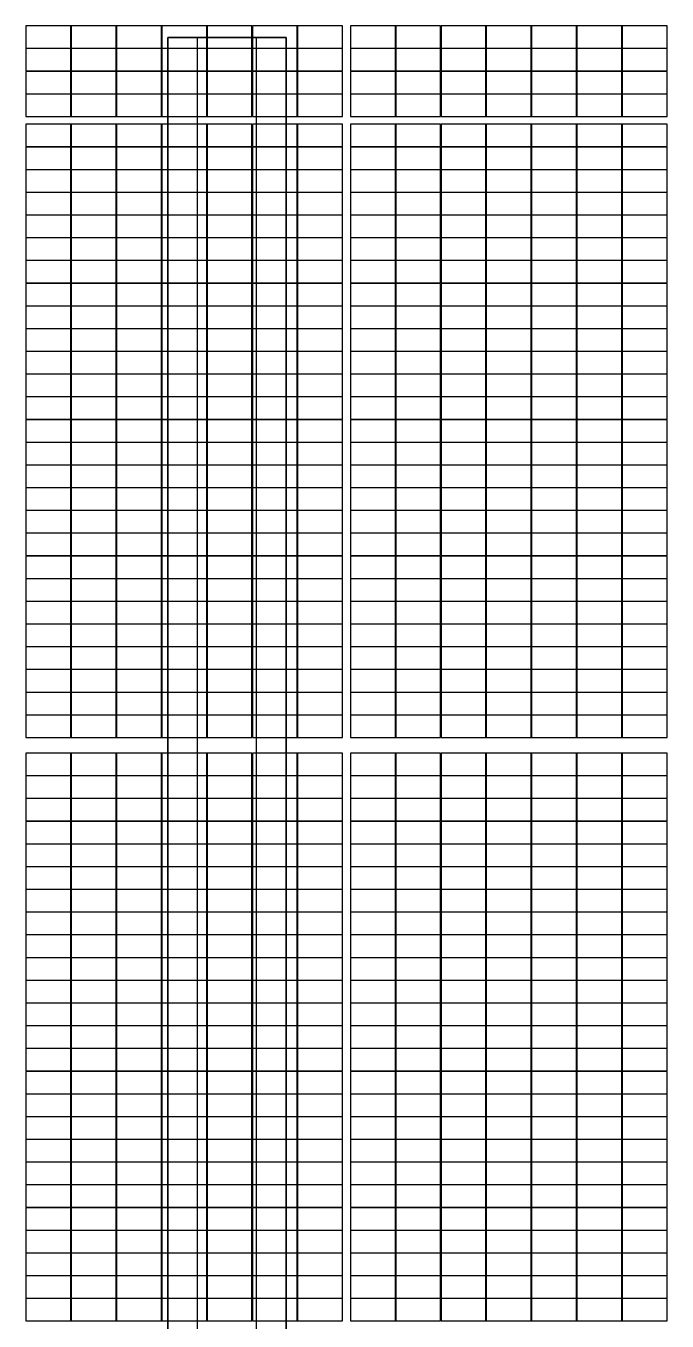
# Model space of a CAD drawing. Header units: millimetres. Extents: x 1218 to 2690, y 1163 to 1758.
# Drawn here: x 1527.1 to 1559.7, y 1419.1 to 1484.7 of the extents above; entities that cross this region are included whole.
import ezdxf

# ---------------------------------------------------------------- set-up
doc = ezdxf.new("R2010")
doc.units = ezdxf.units.MM
for name, color, linetype in [('WALL', 9, 'Continuous'), ('组件', 7, 'ByLayer'), ('障碍物', 7, 'ByLayer')]:
    doc.layers.add(name, color=color, linetype=linetype)

# ---------------------------------------------------------------- blocks, each defined once
blk = doc.blocks.new('DT1')
at = {"layer": 'WALL'}
blk.add_lwpolyline([(332859.9, 1875103.7), (332859.9, 2013103.7), (326859.9, 2013103.7), (326859.9, 1875103.7)], close=True, dxfattribs=at)
blk.add_lwpolyline([(331359.9, 1875103.7), (331359.9, 2013103.7), (328359.9, 2013103.7), (328359.9, 1875103.7), (331359.9, 1875103.7)], dxfattribs=at)
blk = doc.blocks.new('*U586')
at = {"color": 0}
blk.add_polyline3d([(0, 0, 0), (-227.8, 0, 0), (-227.8, -113.3, 5.8), (0, -113.3, 5.8)], close=True, dxfattribs=at)
at = {"flags": 1}
for tag in ['mounting-hole-spacing1', 'mounting-hole-spacing2', 'module-material', 'vmpo', 'voco', 'silicon-material', 'panel-length', 'panel-width', 'panel-height', 'userid', 'theme', 'note', 'name', 'pmax', 'company-name', 'id', 'impo', 'isco']:
    blk.add_attdef(tag, (0, 0), '', height=2.5, dxfattribs=at)
blk = doc.blocks.new('*U587')
at = {"layer": '组件', "color": 230}
for p in [(-33881.9, 6959.1, 1256.3), (-33652.1, 6959.1, 1256.3), (-33422.3, 6959.1, 1256.3), (-33192.5, 6959.1, 1256.3), (-32962.7, 6959.1, 1256.3), (-32732.9, 6959.1, 1256.3), (-32503.1, 6959.1, 1256.3), (-32235.3, 6959.1, 1256.3), (-33881.9, 6843.9, 1262.2), (-33652.1, 6843.9, 1262.2), (-33422.3, 6843.9, 1262.2), (-33192.5, 6843.9, 1262.2), (-32962.7, 6843.9, 1262.2), (-32732.9, 6843.9, 1262.2), (-32503.1, 6843.9, 1262.2), (-32235.3, 6843.9, 1262.2), (-33881.9, 6728.6, 1268), (-33652.1, 6728.6, 1268), (-33422.3, 6728.6, 1268), (-33192.5, 6728.6, 1268), (-32962.7, 6728.6, 1268), (-32732.9, 6728.6, 1268), (-32503.1, 6728.6, 1268), (-32235.3, 6728.6, 1268), (-33881.9, 6613.4, 1273.9), (-33652.1, 6613.4, 1273.9), (-33422.3, 6613.4, 1273.9), (-33192.5, 6613.4, 1273.9), (-32962.7, 6613.4, 1273.9), (-32732.9, 6613.4, 1273.9), (-32503.1, 6613.4, 1273.9), (-32235.3, 6613.4, 1273.9), (-33881.9, 6460.2, 1281.7), (-33652.1, 6460.2, 1281.7), (-33422.3, 6460.2, 1281.7), (-33192.5, 6460.2, 1281.7), (-32962.7, 6460.2, 1281.7), (-32732.9, 6460.2, 1281.7), (-32503.1, 6460.2, 1281.7), (-33881.9, 6344.9, 1287.5), (-33652.1, 6344.9, 1287.5), (-33422.3, 6344.9, 1287.5), (-33192.5, 6344.9, 1287.5), (-32962.7, 6344.9, 1287.5), (-32732.9, 6344.9, 1287.5), (-32503.1, 6344.9, 1287.5), (-33881.9, 6229.7, 1293.4), (-33652.1, 6229.7, 1293.4), (-33422.3, 6229.7, 1293.4), (-33192.5, 6229.7, 1293.4), (-32962.7, 6229.7, 1293.4), (-32732.9, 6229.7, 1293.4), (-32503.1, 6229.7, 1293.4), (-33881.9, 6114.4, 1299.2), (-33652.1, 6114.4, 1299.2), (-33422.3, 6114.4, 1299.2), (-33192.5, 6114.4, 1299.2), (-32962.7, 6114.4, 1299.2), (-32732.9, 6114.4, 1299.2), (-32503.1, 6114.4, 1299.2), (-33881.9, 5999.2, 1305.1), (-33652.1, 5999.2, 1305.1), (-33422.3, 5999.2, 1305.1), (-33192.5, 5999.2, 1305.1), (-32962.7, 5999.2, 1305.1), (-32732.9, 5999.2, 1305.1), (-32503.1, 5999.2, 1305.1), (-33881.9, 5883.9, 1310.9), (-33652.1, 5883.9, 1310.9), (-33422.3, 5883.9, 1310.9), (-33192.5, 5883.9, 1310.9), (-32962.7, 5883.9, 1310.9), (-32732.9, 5883.9, 1310.9), (-32503.1, 5883.9, 1310.9), (-33881.9, 5768.7, 1316.8), (-33652.1, 5768.7, 1316.8), (-33422.3, 5768.7, 1316.8), (-33192.5, 5768.7, 1316.8), (-32962.7, 5768.7, 1316.8), (-32732.9, 5768.7, 1316.8), (-32503.1, 5768.7, 1316.8), (-33881.9, 5653.4, 1322.7), (-33652.1, 5653.4, 1322.7), (-33422.3, 5653.4, 1322.7), (-33192.5, 5653.4, 1322.7), (-32962.7, 5653.4, 1322.7), (-32732.9, 5653.4, 1322.7), (-32503.1, 5653.4, 1322.7), (-33881.9, 5538.2, 1328.5), (-33652.1, 5538.2, 1328.5), (-33422.3, 5538.2, 1328.5), (-33192.5, 5538.2, 1328.5), (-32962.7, 5538.2, 1328.5), (-32732.9, 5538.2, 1328.5), (-32503.1, 5538.2, 1328.5), (-33881.9, 5422.9, 1334.4), (-33652.1, 5422.9, 1334.4), (-33422.3, 5422.9, 1334.4), (-33192.5, 5422.9, 1334.4), (-32962.7, 5422.9, 1334.4), (-32732.9, 5422.9, 1334.4), (-32503.1, 5422.9, 1334.4), (-33881.9, 5307.6, 1340.2), (-33652.1, 5307.6, 1340.2), (-33422.3, 5307.6, 1340.2), (-33192.5, 5307.6, 1340.2), (-32962.7, 5307.6, 1340.2), (-32732.9, 5307.6, 1340.2), (-32503.1, 5307.6, 1340.2), (-33881.9, 5192.4, 1346.1), (-33652.1, 5192.4, 1346.1), (-33422.3, 5192.4, 1346.1), (-33192.5, 5192.4, 1346.1), (-32962.7, 5192.4, 1346.1), (-32732.9, 5192.4, 1346.1), (-32503.1, 5192.4, 1346.1), (-33881.9, 5077.1, 1352), (-33652.1, 5077.1, 1352), (-33422.3, 5077.1, 1352), (-33192.5, 5077.1, 1352), (-32962.7, 5077.1, 1352), (-32732.9, 5077.1, 1352), (-32503.1, 5077.1, 1352), (-33881.9, 4961.9, 1357.8), (-33652.1, 4961.9, 1357.8), (-33422.3, 4961.9, 1357.8), (-33192.5, 4961.9, 1357.8), (-32962.7, 4961.9, 1357.8), (-32732.9, 4961.9, 1357.8), (-32503.1, 4961.9, 1357.8), (-33881.9, 4846.6, 1363.7), (-33652.1, 4846.6, 1363.7), (-33422.3, 4846.6, 1363.7), (-33192.5, 4846.6, 1363.7), (-32962.7, 4846.6, 1363.7), (-32732.9, 4846.6, 1363.7), (-32503.1, 4846.6, 1363.7), (-33881.9, 4731.4, 1369.5), (-33652.1, 4731.4, 1369.5), (-33422.3, 4731.4, 1369.5), (-33192.5, 4731.4, 1369.5), (-32962.7, 4731.4, 1369.5), (-32732.9, 4731.4, 1369.5), (-32503.1, 4731.4, 1369.5), (-33881.9, 4616.1, 1375.4), (-33652.1, 4616.1, 1375.4), (-33422.3, 4616.1, 1375.4), (-33192.5, 4616.1, 1375.4), (-32962.7, 4616.1, 1375.4), (-32732.9, 4616.1, 1375.4), (-32503.1, 4616.1, 1375.4), (-33881.9, 4500.9, 1381.3), (-33652.1, 4500.9, 1381.3), (-33422.3, 4500.9, 1381.3), (-33192.5, 4500.9, 1381.3), (-32962.7, 4500.9, 1381.3), (-32732.9, 4500.9, 1381.3), (-32503.1, 4500.9, 1381.3), (-33881.9, 4385.6, 1387.1), (-33652.1, 4385.6, 1387.1), (-33422.3, 4385.6, 1387.1), (-33192.5, 4385.6, 1387.1), (-32962.7, 4385.6, 1387.1), (-32732.9, 4385.6, 1387.1), (-32503.1, 4385.6, 1387.1), (-33881.9, 4270.4, 1393), (-33652.1, 4270.4, 1393), (-33422.3, 4270.4, 1393), (-33192.5, 4270.4, 1393), (-32962.7, 4270.4, 1393), (-32732.9, 4270.4, 1393), (-32503.1, 4270.4, 1393), (-33881.9, 4155.1, 1398.8), (-33652.1, 4155.1, 1398.8), (-33422.3, 4155.1, 1398.8), (-33192.5, 4155.1, 1398.8), (-32962.7, 4155.1, 1398.8), (-32732.9, 4155.1, 1398.8), (-32503.1, 4155.1, 1398.8), (-33881.9, 4039.9, 1404.7), (-33652.1, 4039.9, 1404.7), (-33422.3, 4039.9, 1404.7), (-33192.5, 4039.9, 1404.7), (-32962.7, 4039.9, 1404.7), (-32732.9, 4039.9, 1404.7), (-32503.1, 4039.9, 1404.7), (-33881.9, 3924.6, 1410.5), (-33652.1, 3924.6, 1410.5), (-33422.3, 3924.6, 1410.5), (-33192.5, 3924.6, 1410.5), (-32962.7, 3924.6, 1410.5), (-32732.9, 3924.6, 1410.5), (-32503.1, 3924.6, 1410.5), (-33881.9, 3809.4, 1416.4), (-33652.1, 3809.4, 1416.4), (-33422.3, 3809.4, 1416.4), (-33192.5, 3809.4, 1416.4), (-32962.7, 3809.4, 1416.4), (-32732.9, 3809.4, 1416.4), (-32503.1, 3809.4, 1416.4), (-33881.9, 3694.1, 1422.3), (-33652.1, 3694.1, 1422.3), (-33422.3, 3694.1, 1422.3), (-33192.5, 3694.1, 1422.3), (-32962.7, 3694.1, 1422.3), (-32732.9, 3694.1, 1422.3), (-32503.1, 3694.1, 1422.3), (-33881.9, 3578.9, 1428.1), (-33652.1, 3578.9, 1428.1), (-33422.3, 3578.9, 1428.1), (-33192.5, 3578.9, 1428.1), (-32962.7, 3578.9, 1428.1), (-32732.9, 3578.9, 1428.1), (-32503.1, 3578.9, 1428.1), (-33881.9, 3463.6, 1434), (-33652.1, 3463.6, 1434), (-33422.3, 3463.6, 1434), (-33192.5, 3463.6, 1434), (-32962.7, 3463.6, 1434), (-32732.9, 3463.6, 1434), (-32503.1, 3463.6, 1434), (-33881.9, 3270.4, 1443.8), (-33652.1, 3270.4, 1443.8), (-33422.3, 3270.4, 1443.8), (-33192.5, 3270.4, 1443.8), (-32962.7, 3270.4, 1443.8), (-32732.9, 3270.4, 1443.8), (-32503.1, 3270.4, 1443.8), (-33881.9, 3155.2, 1449.6), (-33652.1, 3155.2, 1449.6), (-33422.3, 3155.2, 1449.6), (-33192.5, 3155.2, 1449.6), (-32962.7, 3155.2, 1449.6), (-32732.9, 3155.2, 1449.6), (-32503.1, 3155.2, 1449.6), (-33881.9, 3039.9, 1455.5), (-33652.1, 3039.9, 1455.5), (-33422.3, 3039.9, 1455.5), (-33192.5, 3039.9, 1455.5), (-32962.7, 3039.9, 1455.5), (-32732.9, 3039.9, 1455.5), (-32503.1, 3039.9, 1455.5), (-33881.9, 2924.7, 1461.4), (-33652.1, 2924.7, 1461.4), (-33422.3, 2924.7, 1461.4), (-33192.5, 2924.7, 1461.4), (-32962.7, 2924.7, 1461.4), (-32732.9, 2924.7, 1461.4), (-32503.1, 2924.7, 1461.4), (-33881.9, 2809.4, 1467.2), (-33652.1, 2809.4, 1467.2), (-33422.3, 2809.4, 1467.2), (-33192.5, 2809.4, 1467.2), (-32962.7, 2809.4, 1467.2), (-32732.9, 2809.4, 1467.2), (-32503.1, 2809.4, 1467.2), (-33881.9, 2694.2, 1473.1), (-33652.1, 2694.2, 1473.1), (-33422.3, 2694.2, 1473.1), (-33192.5, 2694.2, 1473.1), (-32962.7, 2694.2, 1473.1), (-32732.9, 2694.2, 1473.1), (-32503.1, 2694.2, 1473.1), (-33881.9, 2578.9, 1478.9), (-33652.1, 2578.9, 1478.9), (-33422.3, 2578.9, 1478.9), (-33192.5, 2578.9, 1478.9), (-32962.7, 2578.9, 1478.9), (-32732.9, 2578.9, 1478.9), (-32503.1, 2578.9, 1478.9), (-33881.9, 2463.7, 1484.8), (-33652.1, 2463.7, 1484.8), (-33422.3, 2463.7, 1484.8), (-33192.5, 2463.7, 1484.8), (-32962.7, 2463.7, 1484.8), (-32732.9, 2463.7, 1484.8), (-32503.1, 2463.7, 1484.8), (-33881.9, 2348.4, 1490.6), (-33652.1, 2348.4, 1490.6), (-33422.3, 2348.4, 1490.6), (-33192.5, 2348.4, 1490.6), (-32962.7, 2348.4, 1490.6), (-32732.9, 2348.4, 1490.6), (-32503.1, 2348.4, 1490.6), (-33881.9, 2233.2, 1496.5), (-33652.1, 2233.2, 1496.5), (-33422.3, 2233.2, 1496.5), (-33192.5, 2233.2, 1496.5), (-32962.7, 2233.2, 1496.5), (-32732.9, 2233.2, 1496.5), (-32503.1, 2233.2, 1496.5), (-33881.9, 2117.9, 1502.4), (-33652.1, 2117.9, 1502.4), (-33422.3, 2117.9, 1502.4), (-33192.5, 2117.9, 1502.4), (-32962.7, 2117.9, 1502.4), (-32732.9, 2117.9, 1502.4), (-32503.1, 2117.9, 1502.4), (-33881.9, 2002.7, 1508.2), (-33652.1, 2002.7, 1508.2), (-33422.3, 2002.7, 1508.2), (-33192.5, 2002.7, 1508.2), (-32962.7, 2002.7, 1508.2), (-32732.9, 2002.7, 1508.2), (-32503.1, 2002.7, 1508.2), (-33881.9, 1887.4, 1514.1), (-33652.1, 1887.4, 1514.1), (-33422.3, 1887.4, 1514.1), (-33192.5, 1887.4, 1514.1), (-32962.7, 1887.4, 1514.1), (-32732.9, 1887.4, 1514.1), (-32503.1, 1887.4, 1514.1), (-33881.9, 1772.2, 1519.9), (-33652.1, 1772.2, 1519.9), (-33422.3, 1772.2, 1519.9), (-33192.5, 1772.2, 1519.9), (-32962.7, 1772.2, 1519.9), (-32732.9, 1772.2, 1519.9), (-32503.1, 1772.2, 1519.9), (-33881.9, 1656.9, 1525.8), (-33652.1, 1656.9, 1525.8), (-33422.3, 1656.9, 1525.8), (-33192.5, 1656.9, 1525.8), (-32962.7, 1656.9, 1525.8), (-32732.9, 1656.9, 1525.8), (-32503.1, 1656.9, 1525.8), (-33881.9, 1541.7, 1531.7), (-33652.1, 1541.7, 1531.7), (-33422.3, 1541.7, 1531.7), (-33192.5, 1541.7, 1531.7), (-32962.7, 1541.7, 1531.7), (-32732.9, 1541.7, 1531.7), (-32503.1, 1541.7, 1531.7), (-33881.9, 1426.4, 1537.5), (-33652.1, 1426.4, 1537.5), (-33422.3, 1426.4, 1537.5), (-33192.5, 1426.4, 1537.5), (-32962.7, 1426.4, 1537.5), (-32732.9, 1426.4, 1537.5), (-32503.1, 1426.4, 1537.5), (-33881.9, 1311.2, 1543.4), (-33652.1, 1311.2, 1543.4), (-33422.3, 1311.2, 1543.4), (-33192.5, 1311.2, 1543.4), (-32962.7, 1311.2, 1543.4), (-32732.9, 1311.2, 1543.4), (-32503.1, 1311.2, 1543.4), (-33881.9, 1195.9, 1549.2), (-33652.1, 1195.9, 1549.2), (-33422.3, 1195.9, 1549.2), (-33192.5, 1195.9, 1549.2), (-32962.7, 1195.9, 1549.2), (-32732.9, 1195.9, 1549.2), (-32503.1, 1195.9, 1549.2), (-33881.9, 1080.7, 1555.1), (-33652.1, 1080.7, 1555.1), (-33422.3, 1080.7, 1555.1), (-33192.5, 1080.7, 1555.1), (-32962.7, 1080.7, 1555.1), (-32732.9, 1080.7, 1555.1), (-32503.1, 1080.7, 1555.1), (-33881.9, 965.4, 1560.9), (-33652.1, 965.4, 1560.9), (-33422.3, 965.4, 1560.9), (-33192.5, 965.4, 1560.9), (-32962.7, 965.4, 1560.9), (-32732.9, 965.4, 1560.9), (-32503.1, 965.4, 1560.9), (-33881.9, 850.2, 1566.8), (-33652.1, 850.2, 1566.8), (-33422.3, 850.2, 1566.8), (-33192.5, 850.2, 1566.8), (-32962.7, 850.2, 1566.8), (-32732.9, 850.2, 1566.8), (-32503.1, 850.2, 1566.8), (-33881.9, 734.9, 1572.7), (-33652.1, 734.9, 1572.7), (-33422.3, 734.9, 1572.7), (-33192.5, 734.9, 1572.7), (-32962.7, 734.9, 1572.7), (-32732.9, 734.9, 1572.7), (-32503.1, 734.9, 1572.7), (-33881.9, 619.6, 1578.5), (-33652.1, 619.6, 1578.5), (-33422.3, 619.6, 1578.5), (-33192.5, 619.6, 1578.5), (-32962.7, 619.6, 1578.5), (-32732.9, 619.6, 1578.5), (-32503.1, 619.6, 1578.5), (-33881.9, 504.4, 1584.4), (-33652.1, 504.4, 1584.4), (-33422.3, 504.4, 1584.4), (-33192.5, 504.4, 1584.4), (-32962.7, 504.4, 1584.4), (-32732.9, 504.4, 1584.4), (-32503.1, 504.4, 1584.4)]:
    blk.add_blockref('*U586', p, dxfattribs=at)
at = {"layer": '组件', "color": 2}
for p in [(-32005.5, 6959.1, 1256.3), (-31775.7, 6959.1, 1256.3), (-31545.9, 6959.1, 1256.3), (-31316.1, 6959.1, 1256.3), (-31086.3, 6959.1, 1256.3), (-30856.5, 6959.1, 1256.3), (-32005.5, 6843.9, 1262.2), (-31775.7, 6843.9, 1262.2), (-31545.9, 6843.9, 1262.2), (-31316.1, 6843.9, 1262.2), (-31086.3, 6843.9, 1262.2), (-30856.5, 6843.9, 1262.2), (-32005.5, 6728.6, 1268), (-31775.7, 6728.6, 1268), (-31545.9, 6728.6, 1268), (-31316.1, 6728.6, 1268), (-31086.3, 6728.6, 1268), (-30856.5, 6728.6, 1268), (-32005.5, 6613.4, 1273.9), (-31775.7, 6613.4, 1273.9), (-31545.9, 6613.4, 1273.9), (-31316.1, 6613.4, 1273.9), (-31086.3, 6613.4, 1273.9), (-30856.5, 6613.4, 1273.9), (-32235.3, 6460.2, 1281.7), (-32005.5, 6460.2, 1281.7), (-31775.7, 6460.2, 1281.7), (-31545.9, 6460.2, 1281.7), (-31316.1, 6460.2, 1281.7), (-31086.3, 6460.2, 1281.7), (-30856.5, 6460.2, 1281.7), (-32235.3, 6344.9, 1287.5), (-32005.5, 6344.9, 1287.5), (-31775.7, 6344.9, 1287.5), (-31545.9, 6344.9, 1287.5), (-31316.1, 6344.9, 1287.5), (-31086.3, 6344.9, 1287.5), (-30856.5, 6344.9, 1287.5), (-32235.3, 6229.7, 1293.4), (-32005.5, 6229.7, 1293.4), (-31775.7, 6229.7, 1293.4), (-31545.9, 6229.7, 1293.4), (-31316.1, 6229.7, 1293.4), (-31086.3, 6229.7, 1293.4), (-30856.5, 6229.7, 1293.4), (-32235.3, 6114.4, 1299.2), (-32005.5, 6114.4, 1299.2), (-31775.7, 6114.4, 1299.2), (-31545.9, 6114.4, 1299.2), (-31316.1, 6114.4, 1299.2), (-31086.3, 6114.4, 1299.2), (-30856.5, 6114.4, 1299.2), (-32235.3, 5999.2, 1305.1), (-32005.5, 5999.2, 1305.1), (-31775.7, 5999.2, 1305.1), (-31545.9, 5999.2, 1305.1), (-31316.1, 5999.2, 1305.1), (-31086.3, 5999.2, 1305.1), (-30856.5, 5999.2, 1305.1), (-32235.3, 5883.9, 1310.9), (-32005.5, 5883.9, 1310.9), (-31775.7, 5883.9, 1310.9), (-31545.9, 5883.9, 1310.9), (-31316.1, 5883.9, 1310.9), (-31086.3, 5883.9, 1310.9), (-30856.5, 5883.9, 1310.9), (-32235.3, 5768.7, 1316.8), (-32005.5, 5768.7, 1316.8), (-31775.7, 5768.7, 1316.8), (-31545.9, 5768.7, 1316.8), (-31316.1, 5768.7, 1316.8), (-31086.3, 5768.7, 1316.8), (-30856.5, 5768.7, 1316.8), (-32235.3, 5653.4, 1322.7), (-32005.5, 5653.4, 1322.7), (-31775.7, 5653.4, 1322.7), (-31545.9, 5653.4, 1322.7), (-31316.1, 5653.4, 1322.7), (-31086.3, 5653.4, 1322.7), (-30856.5, 5653.4, 1322.7), (-32235.3, 5538.2, 1328.5), (-32005.5, 5538.2, 1328.5), (-31775.7, 5538.2, 1328.5), (-31545.9, 5538.2, 1328.5), (-31316.1, 5538.2, 1328.5), (-31086.3, 5538.2, 1328.5), (-30856.5, 5538.2, 1328.5), (-32235.3, 5422.9, 1334.4), (-32005.5, 5422.9, 1334.4), (-31775.7, 5422.9, 1334.4), (-31545.9, 5422.9, 1334.4), (-31316.1, 5422.9, 1334.4), (-31086.3, 5422.9, 1334.4), (-30856.5, 5422.9, 1334.4), (-32235.3, 5307.6, 1340.2), (-32005.5, 5307.6, 1340.2), (-31775.7, 5307.6, 1340.2), (-31545.9, 5307.6, 1340.2), (-31316.1, 5307.6, 1340.2), (-31086.3, 5307.6, 1340.2), (-30856.5, 5307.6, 1340.2), (-32235.3, 5192.4, 1346.1), (-32005.5, 5192.4, 1346.1), (-31775.7, 5192.4, 1346.1), (-31545.9, 5192.4, 1346.1), (-31316.1, 5192.4, 1346.1), (-31086.3, 5192.4, 1346.1), (-30856.5, 5192.4, 1346.1), (-32235.3, 5077.1, 1352), (-32005.5, 5077.1, 1352), (-31775.7, 5077.1, 1352), (-31545.9, 5077.1, 1352), (-31316.1, 5077.1, 1352), (-31086.3, 5077.1, 1352), (-30856.5, 5077.1, 1352), (-32235.3, 4961.9, 1357.8), (-32005.5, 4961.9, 1357.8), (-31775.7, 4961.9, 1357.8), (-31545.9, 4961.9, 1357.8), (-31316.1, 4961.9, 1357.8), (-31086.3, 4961.9, 1357.8), (-30856.5, 4961.9, 1357.8), (-32235.3, 4846.6, 1363.7), (-32005.5, 4846.6, 1363.7), (-31775.7, 4846.6, 1363.7), (-31545.9, 4846.6, 1363.7), (-31316.1, 4846.6, 1363.7), (-31086.3, 4846.6, 1363.7), (-30856.5, 4846.6, 1363.7), (-32235.3, 4731.4, 1369.5), (-32005.5, 4731.4, 1369.5), (-31775.7, 4731.4, 1369.5), (-31545.9, 4731.4, 1369.5), (-31316.1, 4731.4, 1369.5), (-31086.3, 4731.4, 1369.5), (-30856.5, 4731.4, 1369.5), (-32235.3, 4616.1, 1375.4), (-32005.5, 4616.1, 1375.4), (-31775.7, 4616.1, 1375.4), (-31545.9, 4616.1, 1375.4), (-31316.1, 4616.1, 1375.4), (-31086.3, 4616.1, 1375.4), (-30856.5, 4616.1, 1375.4), (-32235.3, 4500.9, 1381.3), (-32005.5, 4500.9, 1381.3), (-31775.7, 4500.9, 1381.3), (-31545.9, 4500.9, 1381.3), (-31316.1, 4500.9, 1381.3), (-31086.3, 4500.9, 1381.3), (-30856.5, 4500.9, 1381.3), (-32235.3, 4385.6, 1387.1), (-32005.5, 4385.6, 1387.1), (-31775.7, 4385.6, 1387.1), (-31545.9, 4385.6, 1387.1), (-31316.1, 4385.6, 1387.1), (-31086.3, 4385.6, 1387.1), (-30856.5, 4385.6, 1387.1), (-32235.3, 4270.4, 1393), (-32005.5, 4270.4, 1393), (-31775.7, 4270.4, 1393), (-31545.9, 4270.4, 1393), (-31316.1, 4270.4, 1393), (-31086.3, 4270.4, 1393), (-30856.5, 4270.4, 1393), (-32235.3, 4155.1, 1398.8), (-32005.5, 4155.1, 1398.8), (-31775.7, 4155.1, 1398.8), (-31545.9, 4155.1, 1398.8), (-31316.1, 4155.1, 1398.8), (-31086.3, 4155.1, 1398.8), (-30856.5, 4155.1, 1398.8), (-32235.3, 4039.9, 1404.7), (-32005.5, 4039.9, 1404.7), (-31775.7, 4039.9, 1404.7), (-31545.9, 4039.9, 1404.7), (-31316.1, 4039.9, 1404.7), (-31086.3, 4039.9, 1404.7), (-30856.5, 4039.9, 1404.7), (-32235.3, 3924.6, 1410.5), (-32005.5, 3924.6, 1410.5), (-31775.7, 3924.6, 1410.5), (-31545.9, 3924.6, 1410.5), (-31316.1, 3924.6, 1410.5), (-31086.3, 3924.6, 1410.5), (-30856.5, 3924.6, 1410.5), (-32235.3, 3809.4, 1416.4), (-32005.5, 3809.4, 1416.4), (-31775.7, 3809.4, 1416.4), (-31545.9, 3809.4, 1416.4), (-31316.1, 3809.4, 1416.4), (-31086.3, 3809.4, 1416.4), (-30856.5, 3809.4, 1416.4), (-32235.3, 3694.1, 1422.3), (-32005.5, 3694.1, 1422.3), (-31775.7, 3694.1, 1422.3), (-31545.9, 3694.1, 1422.3), (-31316.1, 3694.1, 1422.3), (-31086.3, 3694.1, 1422.3), (-30856.5, 3694.1, 1422.3), (-32235.3, 3578.9, 1428.1), (-32005.5, 3578.9, 1428.1), (-31775.7, 3578.9, 1428.1), (-31545.9, 3578.9, 1428.1), (-31316.1, 3578.9, 1428.1), (-31086.3, 3578.9, 1428.1), (-30856.5, 3578.9, 1428.1), (-32235.3, 3463.6, 1434), (-32005.5, 3463.6, 1434), (-31775.7, 3463.6, 1434), (-31545.9, 3463.6, 1434), (-31316.1, 3463.6, 1434), (-31086.3, 3463.6, 1434), (-30856.5, 3463.6, 1434), (-32235.3, 3270.4, 1443.8), (-32005.5, 3270.4, 1443.8), (-31775.7, 3270.4, 1443.8), (-31545.9, 3270.4, 1443.8), (-31316.1, 3270.4, 1443.8), (-31086.3, 3270.4, 1443.8), (-30856.5, 3270.4, 1443.8), (-32235.3, 3155.2, 1449.6), (-32005.5, 3155.2, 1449.6), (-31775.7, 3155.2, 1449.6), (-31545.9, 3155.2, 1449.6), (-31316.1, 3155.2, 1449.6), (-31086.3, 3155.2, 1449.6), (-30856.5, 3155.2, 1449.6), (-32235.3, 3039.9, 1455.5), (-32005.5, 3039.9, 1455.5), (-31775.7, 3039.9, 1455.5), (-31545.9, 3039.9, 1455.5), (-31316.1, 3039.9, 1455.5), (-31086.3, 3039.9, 1455.5), (-30856.5, 3039.9, 1455.5), (-32235.3, 2924.7, 1461.4), (-32005.5, 2924.7, 1461.4), (-31775.7, 2924.7, 1461.4), (-31545.9, 2924.7, 1461.4), (-31316.1, 2924.7, 1461.4), (-31086.3, 2924.7, 1461.4), (-30856.5, 2924.7, 1461.4), (-32235.3, 2809.4, 1467.2), (-32005.5, 2809.4, 1467.2), (-31775.7, 2809.4, 1467.2), (-31545.9, 2809.4, 1467.2), (-31316.1, 2809.4, 1467.2), (-31086.3, 2809.4, 1467.2), (-30856.5, 2809.4, 1467.2), (-32235.3, 2694.2, 1473.1), (-32005.5, 2694.2, 1473.1), (-31775.7, 2694.2, 1473.1), (-31545.9, 2694.2, 1473.1), (-31316.1, 2694.2, 1473.1), (-31086.3, 2694.2, 1473.1), (-30856.5, 2694.2, 1473.1), (-32235.3, 2578.9, 1478.9), (-32005.5, 2578.9, 1478.9), (-31775.7, 2578.9, 1478.9), (-31545.9, 2578.9, 1478.9), (-31316.1, 2578.9, 1478.9), (-31086.3, 2578.9, 1478.9), (-30856.5, 2578.9, 1478.9), (-32235.3, 2463.7, 1484.8), (-32005.5, 2463.7, 1484.8), (-31775.7, 2463.7, 1484.8), (-31545.9, 2463.7, 1484.8), (-31316.1, 2463.7, 1484.8), (-31086.3, 2463.7, 1484.8), (-30856.5, 2463.7, 1484.8), (-32235.3, 2348.4, 1490.6), (-32005.5, 2348.4, 1490.6), (-31775.7, 2348.4, 1490.6), (-31545.9, 2348.4, 1490.6), (-31316.1, 2348.4, 1490.6), (-31086.3, 2348.4, 1490.6), (-30856.5, 2348.4, 1490.6), (-32235.3, 2233.2, 1496.5), (-32005.5, 2233.2, 1496.5), (-31775.7, 2233.2, 1496.5), (-31545.9, 2233.2, 1496.5), (-31316.1, 2233.2, 1496.5), (-31086.3, 2233.2, 1496.5), (-30856.5, 2233.2, 1496.5), (-32235.3, 2117.9, 1502.4), (-32005.5, 2117.9, 1502.4), (-31775.7, 2117.9, 1502.4), (-31545.9, 2117.9, 1502.4), (-31316.1, 2117.9, 1502.4), (-31086.3, 2117.9, 1502.4), (-30856.5, 2117.9, 1502.4), (-32235.3, 2002.7, 1508.2), (-32005.5, 2002.7, 1508.2), (-31775.7, 2002.7, 1508.2), (-31545.9, 2002.7, 1508.2), (-31316.1, 2002.7, 1508.2), (-31086.3, 2002.7, 1508.2), (-30856.5, 2002.7, 1508.2), (-32235.3, 1887.4, 1514.1), (-32005.5, 1887.4, 1514.1), (-31775.7, 1887.4, 1514.1), (-31545.9, 1887.4, 1514.1), (-31316.1, 1887.4, 1514.1), (-31086.3, 1887.4, 1514.1), (-30856.5, 1887.4, 1514.1), (-32235.3, 1772.2, 1519.9), (-32005.5, 1772.2, 1519.9), (-31775.7, 1772.2, 1519.9), (-31545.9, 1772.2, 1519.9), (-31316.1, 1772.2, 1519.9), (-31086.3, 1772.2, 1519.9), (-30856.5, 1772.2, 1519.9), (-32235.3, 1656.9, 1525.8), (-32005.5, 1656.9, 1525.8), (-31775.7, 1656.9, 1525.8), (-31545.9, 1656.9, 1525.8), (-31316.1, 1656.9, 1525.8), (-31086.3, 1656.9, 1525.8), (-30856.5, 1656.9, 1525.8), (-32235.3, 1541.7, 1531.7), (-32005.5, 1541.7, 1531.7), (-31775.7, 1541.7, 1531.7), (-31545.9, 1541.7, 1531.7), (-31316.1, 1541.7, 1531.7), (-31086.3, 1541.7, 1531.7), (-30856.5, 1541.7, 1531.7), (-32235.3, 1426.4, 1537.5), (-32005.5, 1426.4, 1537.5), (-31775.7, 1426.4, 1537.5), (-31545.9, 1426.4, 1537.5), (-31316.1, 1426.4, 1537.5), (-31086.3, 1426.4, 1537.5), (-30856.5, 1426.4, 1537.5), (-32235.3, 1311.2, 1543.4), (-32005.5, 1311.2, 1543.4), (-31775.7, 1311.2, 1543.4), (-31545.9, 1311.2, 1543.4), (-31316.1, 1311.2, 1543.4), (-31086.3, 1311.2, 1543.4), (-30856.5, 1311.2, 1543.4), (-32235.3, 1195.9, 1549.2), (-32005.5, 1195.9, 1549.2), (-31775.7, 1195.9, 1549.2), (-31545.9, 1195.9, 1549.2), (-31316.1, 1195.9, 1549.2), (-31086.3, 1195.9, 1549.2), (-30856.5, 1195.9, 1549.2), (-32235.3, 1080.7, 1555.1), (-32005.5, 1080.7, 1555.1), (-31775.7, 1080.7, 1555.1), (-31545.9, 1080.7, 1555.1), (-31316.1, 1080.7, 1555.1), (-31086.3, 1080.7, 1555.1), (-30856.5, 1080.7, 1555.1), (-32235.3, 965.4, 1560.9), (-32005.5, 965.4, 1560.9), (-31775.7, 965.4, 1560.9), (-31545.9, 965.4, 1560.9), (-31316.1, 965.4, 1560.9), (-31086.3, 965.4, 1560.9), (-30856.5, 965.4, 1560.9), (-32235.3, 850.2, 1566.8), (-32005.5, 850.2, 1566.8), (-31775.7, 850.2, 1566.8), (-31545.9, 850.2, 1566.8), (-31316.1, 850.2, 1566.8), (-31086.3, 850.2, 1566.8), (-30856.5, 850.2, 1566.8), (-32235.3, 734.9, 1572.7), (-32005.5, 734.9, 1572.7), (-31775.7, 734.9, 1572.7), (-31545.9, 734.9, 1572.7), (-31316.1, 734.9, 1572.7), (-31086.3, 734.9, 1572.7), (-30856.5, 734.9, 1572.7), (-32235.3, 619.6, 1578.5), (-32005.5, 619.6, 1578.5), (-31775.7, 619.6, 1578.5), (-31545.9, 619.6, 1578.5), (-31316.1, 619.6, 1578.5), (-31086.3, 619.6, 1578.5), (-30856.5, 619.6, 1578.5), (-32235.3, 504.4, 1584.4), (-32005.5, 504.4, 1584.4), (-31775.7, 504.4, 1584.4), (-31545.9, 504.4, 1584.4), (-31316.1, 504.4, 1584.4), (-31086.3, 504.4, 1584.4), (-30856.5, 504.4, 1584.4)]:
    blk.add_blockref('*U586', p, dxfattribs=at)
at = {"flags": 1}
for tag in ['offset-x', 'offset-y', 'mode', 'tilt', 'azimuth', 'align', 'array-mode', 'panel-x', 'panel-y', 'panel-per-row', 'bracket-type', 'bracket-value', 'row-per-array']:
    blk.add_attdef(tag, (0, 0), '', height=2.5, dxfattribs=at)

msp = doc.modelspace()

# ---------------------------------------------------------------- linework, layer by layer
at = {"layer": '障碍物', "color": 2, "elevation": 12.3}
msp.add_lwpolyline([(1534.321, 1484.15), (1540.321, 1484.15), (1540.321, 1415.15), (1534.321, 1415.15)], close=True, dxfattribs=at)

# ---------------------------------------------------------------- block references
at = {"xscale": 0.001, "yscale": 0.001, "zscale": 0.001}
msp.add_blockref('DT1', (1207.461, -528.954, 12.3), dxfattribs=at)
at = {"layer": '组件', "xscale": 0.01, "yscale": 0.01, "zscale": 0.01}
msp.add_blockref('*U587', (1868.221, 1415.15), dxfattribs=at)

doc.saveas('drawing.dxf')
